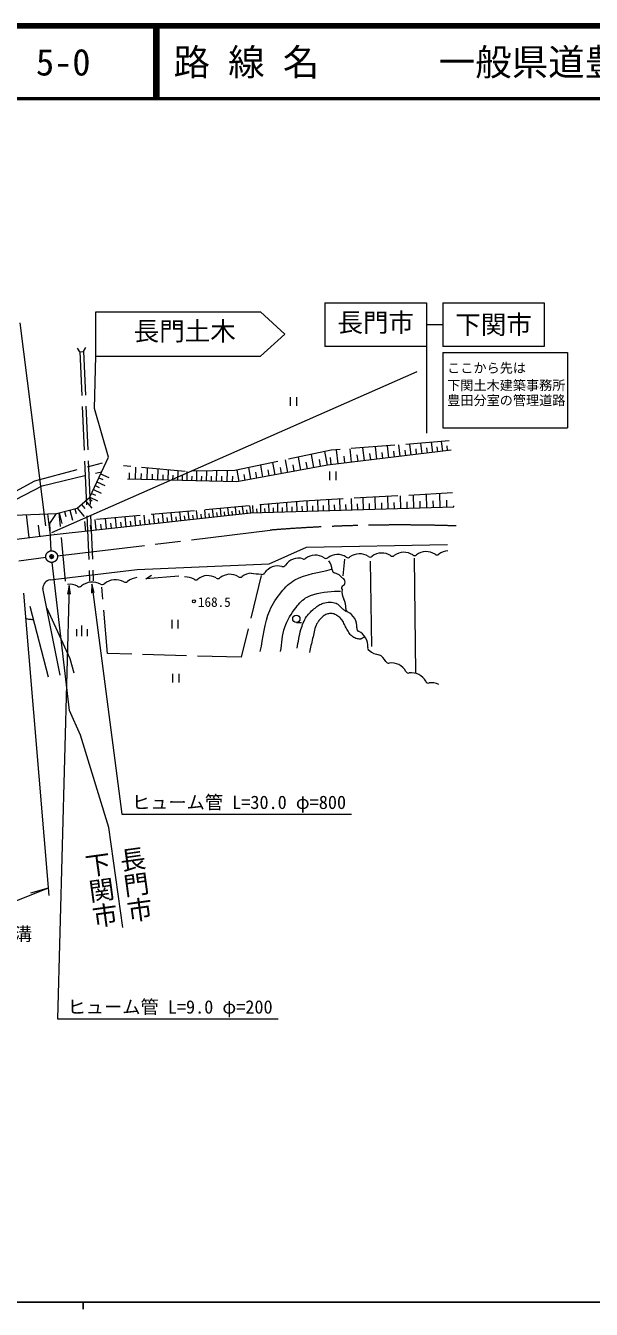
# Model space of a CAD drawing. Units: millimetres, scale not verified. Extents: x 40000 to 680000, y 20000 to 380000.
# Drawn here: x 160112 to 237654, y 204000 to 380000 of the extents above; entities that cross this region are included whole.
import ezdxf
from ezdxf.enums import TextEntityAlignment as Align

# ---------------------------------------------------------------- set-up
doc = ezdxf.new("R2010")
doc.units = ezdxf.units.MM
doc.header["$LTSCALE"] = 1000
doc.header["$PDMODE"] = 32
doc.header["$PDSIZE"] = 500
doc.linetypes.add('CHAIN', pattern=[18.5, 12, -1.5, 3.5, -1.5])
doc.linetypes.add('DASHED', pattern=[7.5, 6, -1.5])
for name, color, linetype, lineweight in [('M-BGD', 7, 'Continuous', 13), ('M-BGD-EXST', 7, 'Continuous', 13), ('M-BMK', 2, 'CHAIN', 13), ('M-STR-HTXT', 7, 'Continuous', 13), ('M-TTL', 2, 'Continuous', 140), ('M-TTL-BAND', 7, 'Continuous', 25), ('M-TTL-LINE', 7, 'Continuous', 50)]:
    doc.layers.add(name, color=color, linetype=linetype, lineweight=lineweight)
doc.layers.add('M-OTRS', color=6, linetype='Continuous')
doc.layers.add('M-TTL-TXT', color=7, linetype='Continuous')
doc.styles.add('@ＭＳ ゴシック', font='')
doc.styles.add('ＭＳ ゴシック', font='')
doc.styles.get('@ＭＳ ゴシック').set_extended_font_data('@MS Gothic')
doc.styles.get('ＭＳ ゴシック').set_extended_font_data('MS Gothic')

# ---------------------------------------------------------------- blocks, each defined once
blk = doc.blocks.new('open_arrow')
at = {"color": 0, "linetype": 'Continuous', "lineweight": -2}
blk.add_lwpolyline([(7.5, 1.25), (0, 0), (7.5, -1.25)], dxfattribs=at)

msp = doc.modelspace()

# ---------------------------------------------------------------- linework, layer by layer
at = {"layer": 'M-BGD', "linetype": 'DASHED'}
for p, q in [((167544, 335295), (167233, 335781)), ((167544, 335295), (168044, 335316)), ((167544, 335295), (168879, 303859)), ((168044, 335316), (168342, 335868)), ((168044, 335316), (169379, 303881)), ((218187, 323066), (201997, 321789)), ((201997, 321789), (188767, 319004)), ((161350, 317597), (170634, 320063)), ((162395, 316930), (170522, 318842)), ((181978, 318888), (173507, 319642)), ((188767, 319004), (181978, 318888)), ((156737, 315073), (161350, 317597)), ((157517, 314386), (162395, 316930)), ((218636, 315929), (198211, 314826)), ((198211, 314826), (168734, 312215)), ((158478, 312897), (164346, 313107)), ((165557, 303845), (164704, 313203)), ((192401, 304606), (189645, 293407)), ((171338, 293901), (170555, 303011)), ((189645, 293407), (171338, 293901))]:
    msp.add_line(p, q, dxfattribs=at)
at = {"layer": 'M-BGD'}
for p, q in [((196433, 327877), (196433, 329077)), ((197233, 329077), (197233, 327877)), ((206563, 320368), (206351, 322133)), ((208258, 320572), (208055, 322267)), ((209887, 320767), (209692, 322396)), ((211453, 320954), (211266, 322520)), ((212958, 321135), (212777, 322639)), ((214462, 321315), (214289, 322759)), ((215184, 321402), (215099, 322109)), ((215906, 321488), (215740, 322873)), ((216598, 321571), (216517, 322250)), ((217291, 321654), (217131, 322983)), ((217955, 321734), (217877, 322385)), ((196055, 318745), (195733, 320471)), ((197821, 319075), (197491, 320841)), ((199627, 319413), (199289, 321219)), ((200551, 319586), (200380, 320499)), ((201475, 319758), (201130, 321607)), ((218419, 321789), (201475, 319758)), ((202007, 319822), (201892, 320783)), ((202962, 319937), (202733, 321847)), ((203880, 320047), (203768, 320983)), ((204798, 320157), (204578, 321993)), ((205680, 320263), (205572, 321163)), ((207410, 320470), (207307, 321335)), ((209073, 320669), (208973, 321500)), ((210670, 320861), (210575, 321659)), ((212206, 321045), (212114, 321812)), ((213710, 321225), (213622, 321962)), ((170392, 318561), (171492, 318051)), ((174340, 317837), (174363, 318700)), ((175177, 317814), (175223, 319490)), ((175966, 317793), (175989, 318606)), ((176756, 317771), (176798, 319349)), ((178242, 317731), (178282, 319217)), ((179642, 317693), (179680, 319093)), ((180960, 317657), (180996, 318976)), ((182230, 317623), (182265, 318893)), ((183560, 317587), (183596, 318916)), ((184889, 317551), (184926, 318938)), ((186277, 317513), (186316, 318962)), ((187726, 317474), (187767, 318987)), ((201475, 319758), (189058, 317437)), ((189387, 317499), (189092, 319073)), ((190997, 317800), (190696, 319410)), ((191821, 317954), (191668, 318768)), ((192644, 318108), (192336, 319755)), ((193487, 318265), (193332, 319099)), ((194330, 318423), (194015, 320109)), ((195193, 318584), (195033, 319437)), ((196938, 318910), (196775, 319783)), ((198724, 319244), (198557, 320137)), ((201829, 317691), (201829, 318891)), ((202629, 318891), (202629, 317691)), ((169640, 316938), (170180, 316688)), ((169889, 317474), (170975, 316971)), ((170140, 318017), (170687, 317764)), ((189058, 317437), (174087, 317844)), ((177499, 317751), (177519, 318517)), ((178942, 317712), (178961, 318433)), ((180301, 317675), (180319, 318355)), ((181595, 317640), (181613, 318279)), ((182895, 317605), (182913, 318254)), ((184224, 317569), (184243, 318248)), ((185583, 317532), (185602, 318241)), ((187001, 317493), (187021, 318234)), ((188483, 317453), (188504, 318227)), ((190192, 317649), (190043, 318445)), ((168825, 315276), (169215, 314817)), ((168901, 315341), (169961, 314850)), ((169146, 315871), (169679, 315624)), ((169392, 316401), (170465, 315904)), ((203244, 313560), (203199, 315096)), ((204819, 313606), (204773, 315180)), ((206434, 313653), (206386, 315268)), ((208089, 313701), (208041, 315357)), ((209787, 313751), (209737, 315448)), ((211528, 313801), (211477, 315542)), ((213313, 313854), (213261, 315639)), ((215098, 313906), (215044, 315735)), ((216927, 313959), (216872, 315834)), ((165425, 313397), (165615, 312688)), ((166147, 313590), (166520, 312197)), ((166843, 313777), (167027, 313093)), ((167160, 313862), (168151, 312696)), ((167743, 314357), (168206, 313812)), ((168325, 314852), (169174, 313854)), ((181380, 312144), (181250, 313324)), ((182535, 312271), (182408, 313426)), ((183666, 312396), (183541, 313527)), ((184773, 312518), (184651, 313625)), ((185856, 312638), (185736, 313721)), ((186916, 312755), (186799, 313815)), ((187435, 312812), (187377, 313337)), ((187954, 312870), (187839, 313907)), ((188462, 312926), (188405, 313439)), ((188970, 312982), (188858, 313998)), ((189467, 313037), (189411, 313539)), ((189964, 313092), (189854, 314086)), ((190461, 313147), (190407, 313638)), ((190958, 313202), (190850, 314174)), ((190958, 313202), (218810, 314014)), ((191299, 313211), (191270, 314211)), ((191830, 313227), (191815, 313743)), ((192362, 313242), (192331, 314305)), ((192927, 313259), (192911, 313807)), ((193491, 313275), (193458, 314405)), ((194092, 313293), (194075, 313876)), ((194692, 313310), (194657, 314511)), ((195331, 313329), (195313, 313948)), ((195969, 313348), (195932, 314624)), ((196648, 313367), (196628, 314026)), ((197326, 313387), (197287, 314744)), ((198038, 313408), (198018, 314108)), ((198751, 313429), (198709, 314853)), ((199481, 313450), (199460, 314171)), ((200211, 313471), (200168, 314932)), ((200960, 313493), (200938, 314233)), ((201709, 313515), (201665, 315013)), ((202476, 313537), (202454, 314296)), ((204032, 313583), (204009, 314360)), ((205626, 313629), (205603, 314427)), ((207261, 313677), (207237, 314495)), ((208938, 313726), (208914, 314564)), ((210657, 313776), (210632, 314636)), ((212420, 313828), (212395, 314709)), ((214205, 313880), (214179, 314783)), ((216012, 313932), (215985, 314858)), ((217864, 313986), (217837, 314935)), ((218802, 314014), (218797, 314156)), ((160605, 309808), (160218, 312959)), ((163506, 310163), (163150, 313064)), ((164034, 310228), (190958, 313202)), ((164704, 313203), (165090, 311760)), ((168360, 310706), (168217, 311997)), ((169791, 310864), (169633, 312295)), ((170491, 310941), (170413, 311649)), ((171192, 311018), (171037, 312419)), ((171877, 311094), (171801, 311787)), ((172563, 311170), (172411, 312541)), ((173234, 311244), (173159, 311922)), ((173905, 311318), (173757, 312660)), ((174562, 311391), (174488, 312054)), ((175219, 311463), (175073, 312777)), ((175861, 311534), (175790, 312184)), ((176504, 311605), (176362, 312891)), ((177134, 311675), (177063, 312311)), ((177763, 311744), (177624, 313003)), ((178379, 311812), (178310, 312435)), ((178995, 311880), (178859, 313112)), ((179597, 311947), (179530, 312556)), ((180200, 312013), (180067, 313219)), ((180790, 312078), (180724, 312675)), ((181958, 312207), (181893, 312791)), ((183101, 312334), (183038, 312905)), ((184219, 312457), (184158, 313017)), ((185314, 312578), (185254, 313126)), ((186386, 312697), (186327, 313232)), ((139880, 307268), (164034, 310228)), ((162055, 309985), (161870, 311499)), ((164087, 310234), (164085, 310249)), ((169075, 310785), (168996, 311508)), ((193504, 306217), (198610, 308480)), ((198610, 308480), (217933, 308857)), ((203818, 306855), (203586, 304563)), ((207358, 306594), (207503, 294902)), ((213363, 307000), (213566, 291333)), ((163475, 304012), (175400, 305433)), ((175400, 305433), (193504, 306217)), ((176589, 304142), (177344, 304679)), ((181130, 304534), (176589, 304142)), ((164853, 290970), (162474, 302822)), ((160661, 300400), (163185, 290709)), ((163016, 300122), (166152, 293255)), ((167820, 296277), (167820, 297777)), ((180186, 297355), (180186, 298555)), ((180986, 298555), (180986, 297355)), ((197217, 298173), (197917, 298173)), ((167070, 297277), (167070, 296277)), ((168570, 296277), (168570, 297277)), ((166152, 293255), (166732, 291268)), ((180302, 289928), (180302, 291128)), ((181102, 291128), (181102, 289928))]:
    msp.add_line(p, q, dxfattribs=at)
for centre, radius in [((183175, 301074), 200), ((197217, 298673), 500)]:
    msp.add_circle(centre, radius, dxfattribs=at)
for centre, radius, start, end in [((197607, 304697), 2308, 111.12944, 144.63199), ((197550, 304676), 2308, 76.13407, 109.63663), ((198272, 307077), 234, 223.57554, 329.67024), ((199833, 305094), 2308, 92.58593, 126.08848), ((199773, 305092), 2308, 57.59056, 91.09312), ((201255, 307321), 372, 228.8239, 314.85514), ((202877, 305192), 2308, 92.58593, 126.08848), ((199843, 305209), 2311, 4.22997, 37.71144), ((202817, 305190), 2308, 57.59056, 91.09312), ((204299, 307419), 372, 228.8239, 314.85514), ((205921, 305290), 2308, 92.58593, 126.08848), ((205860, 305288), 2308, 57.59056, 91.09312), ((207342, 307516), 372, 228.8239, 314.85514), ((208964, 305388), 2308, 92.58593, 126.08848), ((208904, 305386), 2308, 57.59056, 91.09312), ((210386, 307614), 372, 228.8239, 314.85514), ((212008, 305485), 2308, 92.58593, 126.08848), ((211948, 305483), 2308, 57.59056, 91.09312), ((213430, 307712), 372, 228.8239, 314.85514), ((215051, 305583), 2308, 92.58593, 126.08848), ((214991, 305581), 2308, 57.59056, 91.09312), ((216473, 307810), 372, 228.8239, 314.85514), ((218095, 305681), 2308, 92.58593, 126.08848), ((185104, 302294), 2308, 94.10302, 127.60557), ((185044, 302291), 2308, 59.10765, 92.6102), ((188144, 302472), 2308, 94.10302, 127.60557), ((188084, 302469), 2308, 59.10765, 92.6102), ((191184, 302651), 2308, 94.10302, 127.60557), ((194522, 329459), 24755, 261.86383, 265.06957), ((192537, 305138), 372, 247.36741, 333.39865), ((194752, 303636), 2308, 111.12944, 144.63199), ((194696, 303615), 2308, 76.13407, 109.63663), ((195392, 306199), 372, 247.36741, 333.39865), ((202519, 305350), 373, 175.47301, 261.43441), ((201775, 302775), 2311, 39.19598, 72.67745), ((163607, 302885), 1134, 96.64747, 183.19376), ((166072, 300928), 2483, 62.59495, 95.02384), ((167450, 303460), 403, 234.30829, 316.83611), ((169291, 301243), 2483, 96.12056, 128.54944), ((169244, 301238), 2483, 62.59495, 95.02384), ((170622, 303770), 403, 234.30829, 316.83611), ((172463, 301552), 2483, 96.12056, 128.54944), ((172416, 301547), 2483, 62.59495, 95.02384), ((173794, 304079), 403, 234.30829, 316.83611), ((175635, 301862), 2483, 96.12056, 128.54944), ((182004, 302112), 2308, 59.10765, 92.6102), ((183426, 304379), 372, 230.34099, 316.37223), ((186466, 304557), 372, 230.34099, 316.37223), ((189506, 304736), 372, 230.34099, 316.37223), ((203784, 302896), 373, 128.99207, 214.95346), ((203341, 303714), 568, 291.58373, 66.59388), ((205346, 302346), 1897, 169.78543, 210.8657), ((201691, 300261), 2311, 355.27471, 28.75618), ((204357, 299984), 373, 166.51775, 252.47915), ((203221, 297556), 2311, 30.24072, 63.72219), ((203192, 297608), 2311, 355.27471, 28.75618), ((205858, 297331), 373, 166.51775, 252.47915), ((204722, 294904), 2311, 30.24072, 63.72219), ((204693, 294956), 2311, 355.27471, 28.75618), ((207358, 294678), 373, 166.51775, 252.47915), ((208723, 295940), 2190, 227.60202, 265.3482), ((207487, 291703), 2311, 29.28591, 62.76738), ((209852, 292964), 373, 200.52895, 286.49035), ((210269, 290316), 2311, 64.25192, 97.73339), ((210215, 290343), 2311, 29.28591, 62.76738), ((212580, 291604), 373, 200.52895, 286.49035), ((212997, 288957), 2311, 64.25192, 97.73339), ((212943, 288984), 2311, 29.28591, 62.76738), ((215308, 290245), 373, 200.52895, 286.49035), ((215725, 287597), 2311, 64.25192, 97.73339)]:
    msp.add_arc(centre, radius, start, end, dxfattribs=at)
at = {"layer": 'M-BGD-EXST'}
for points in [[(192271, 294205), (192421, 294913), (192554, 295626), (192679, 296342), (192808, 297057), (192952, 297767), (193120, 298468), (193325, 299159), (193576, 299834), (193729, 300175), (193897, 300509), (194081, 300835), (194278, 301155), (194487, 301467), (194706, 301771), (194935, 302068), (195172, 302358), (195373, 302593), (195580, 302825), (195794, 303051), (196016, 303270), (196246, 303478), (196486, 303672), (196737, 303851), (197000, 304012), (197584, 304300), (198191, 304533), (198815, 304725), (199453, 304886), (200097, 305031), (200743, 305172), (201385, 305321), (202019, 305491)], [(195056, 294205), (195121, 294621), (195175, 295039), (195225, 295458), (195277, 295877), (195338, 296294), (195414, 296706), (195511, 297113), (195636, 297513), (195777, 297878), (195934, 298238), (196107, 298592), (196294, 298938), (196496, 299276), (196710, 299607), (196936, 299928), (197174, 300240), (197339, 300445), (197510, 300648), (197687, 300845), (197873, 301035), (198067, 301215), (198271, 301380), (198486, 301530), (198712, 301662), (199146, 301860), (199596, 302018), (200059, 302142), (200532, 302238), (201011, 302313), (201493, 302372), (201976, 302424), (202454, 302474), (202555, 302482), (202657, 302486), (202758, 302487), (202860, 302485), (202962, 302482), (203063, 302478), (203165, 302475), (203267, 302474)], [(197319, 294669), (197381, 294986), (197437, 295304), (197492, 295622), (197547, 295940), (197607, 296257), (197674, 296572), (197751, 296885), (197841, 297194), (197917, 297426), (197996, 297658), (198080, 297888), (198170, 298116), (198268, 298340), (198376, 298559), (198494, 298772), (198625, 298978), (198745, 299145), (198875, 299306), (199013, 299460), (199158, 299609), (199309, 299752), (199465, 299890), (199624, 300024), (199785, 300153), (199914, 300254), (200045, 300354), (200178, 300452), (200315, 300544), (200455, 300630), (200599, 300706), (200748, 300770), (200902, 300820), (201119, 300873), (201341, 300913), (201567, 300939), (201794, 300950), (202020, 300943), (202243, 300918), (202461, 300873), (202672, 300806), (202794, 300746), (202905, 300670), (203009, 300579), (203107, 300480), (203202, 300376), (203297, 300272), (203395, 300172), (203499, 300080), (203559, 300033), (203620, 299987), (203681, 299941), (203743, 299896), (203806, 299852), (203868, 299807), (203930, 299763), (203992, 299718)], [(206560, 296193), (206490, 296153), (206421, 296109), (206353, 296063), (206285, 296018), (206216, 295976), (206145, 295941), (206071, 295916), (205994, 295903), (205843, 295900), (205691, 295914), (205540, 295945), (205391, 295989), (205246, 296047), (205107, 296115), (204973, 296193), (204848, 296280), (204717, 296393), (204600, 296521), (204496, 296660), (204401, 296809), (204312, 296963), (204226, 297119), (204140, 297274), (204050, 297426), (203964, 297575), (203887, 297730), (203813, 297888), (203741, 298046), (203665, 298202), (203582, 298353), (203490, 298496), (203383, 298630), (203276, 298744), (203163, 298854), (203044, 298958), (202920, 299056), (202790, 299145), (202654, 299223), (202513, 299289), (202367, 299341), (202251, 299370), (202131, 299389), (202009, 299399), (201887, 299399), (201765, 299391), (201644, 299373), (201525, 299347), (201410, 299312), (201274, 299257), (201144, 299189), (201020, 299110), (200900, 299022), (200786, 298927), (200675, 298826), (200569, 298722), (200467, 298615), (200385, 298523), (200307, 298427), (200233, 298328), (200164, 298225), (200099, 298119), (200038, 298011), (199982, 297900), (199930, 297788), (199843, 297569), (199770, 297346), (199707, 297118), (199653, 296888), (199603, 296655), (199555, 296423), (199505, 296191), (199451, 295961), (199393, 295725), (199336, 295490), (199280, 295254), (199224, 295018), (199169, 294782), (199113, 294546), (199058, 294311), (199002, 294075)], [(160061, 298754), (160202, 298704), (160350, 298669), (160502, 298645), (160657, 298627), (160813, 298611), (160967, 298592), (161118, 298564)]]:
    msp.add_lwpolyline(points, dxfattribs=at)
at = {"layer": 'M-BMK'}
for p, q in [((164466, 307301), (193649, 310830)), ((140816, 304331), (162878, 307105))]:
    msp.add_line(p, q, dxfattribs=at)
msp.add_circle((163672, 307205), 800, dxfattribs=at)
msp.add_arc((211434, 89507), 222036, 88.01559, 94.59424, dxfattribs=at)
at = {"layer": 'M-OTRS'}
msp.add_point((163672, 307205), dxfattribs=at)
at = {"layer": 'M-STR-HTXT'}
for p, q in [((201144, 341982), (201144, 336030)), ((201144, 341982), (215061, 341982)), ((215061, 341982), (215061, 336030)), ((217293, 341982), (231210, 341982)), ((217293, 341982), (217293, 336030)), ((231210, 341982), (231210, 336030)), ((169742, 340755), (192312, 340755)), ((169742, 334664), (169742, 340755)), ((195638, 337710), (192312, 340755)), ((159333, 339261), (162823, 311403)), ((215061, 339006), (217293, 339006)), ((195638, 337710), (192312, 334664)), ((169568, 327527), (169742, 334664)), ((169742, 334664), (192312, 334664)), ((215061, 336030), (201144, 336030)), ((215061, 336030), (215061, 324132)), ((231210, 336030), (217293, 336030)), ((217293, 335209), (217293, 324865)), ((217293, 335209), (234402, 335209)), ((234402, 335209), (234402, 324865)), ((163693, 310532), (213769, 332582)), ((171454, 320854), (169568, 327527)), ((217293, 324865), (234402, 324865)), ((168901, 315341), (171454, 320854)), ((167160, 313862), (168901, 315341)), ((164346, 313107), (167160, 313862)), ((163417, 311744), (164346, 313107)), ((163627, 308004), (163417, 311744)), ((166116, 286096), (163764, 306411)), ((159798, 302195), (163270, 260746)), ((167624, 282731), (166116, 286096)), ((171512, 270081), (167624, 282731)), ((173427, 256329), (171512, 270081)), ((163187, 261742), (144078, 254135)), ((163187, 261742), (160753, 261075))]:
    msp.add_line(p, q, dxfattribs=at)
for points in [[(166086, 303265), (164462, 243846), (194712, 243846)], [(169162, 303410), (173282, 271902), (204782, 271902)]]:
    msp.add_lwpolyline(points, dxfattribs=at)
at = {"layer": 'M-TTL'}
msp.add_line((680000, 380000), (40000, 380000), dxfattribs=at)
at = {"layer": 'M-TTL-BAND'}
for p, q in [((40000, 205000), (579000, 205000)), ((168000, 205000), (168000, 204000))]:
    msp.add_line(p, q, dxfattribs=at)
at = {"layer": 'M-TTL-LINE'}
for p, q in [((177750, 380000), (177750, 370000)), ((178250, 380000), (178250, 370000)), ((40000, 370000), (680000, 370000))]:
    msp.add_line(p, q, dxfattribs=at)

# ---------------------------------------------------------------- block references
at = {"layer": 'M-STR-HTXT', "xscale": 160, "yscale": 160}
for p, rotation in [((166086, 303265), 268.4), ((169162, 303410), 277.4)]:
    msp.add_blockref('open_arrow', p, dxfattribs=dict(at, rotation=rotation))

# ---------------------------------------------------------------- texts
at = {"layer": 'M-BGD', "style": 'ＭＳ ゴシック'}
msp.add_text('168.5', height=1320, dxfattribs=at).set_placement((185975, 300973), align=Align.MIDDLE_CENTER)
at = {"layer": 'M-STR-HTXT', "style": 'ＭＳ ゴシック'}
for s, height, p in [('長門土木', 2566, (181915, 336064)), ('下関土木建築事務所', 1320, (225996, 329634))]:
    msp.add_text(s, height=height, dxfattribs=at).set_placement(p, align=Align.BOTTOM_CENTER)
for s, height, p in [('長門市', 2566, (202852, 337256)), ('ここから先は', 1320, (217896, 332015)), ('豊田分室の管理道路', 1320, (217896, 327574)), ('L型側溝', 1833, (152244, 254009))]:
    msp.add_text(s, height=height, dxfattribs=at).set_placement(p, align=Align.BOTTOM_LEFT)
msp.add_text('下関市', height=2566, dxfattribs=at).set_placement((224251, 339006), align=Align.MIDDLE_CENTER)
for s, p in [('ヒューム管 L=30.0 φ=800', (204032, 272052)), ('ヒューム管 L=9.0 φ=200', (193962, 243996))]:
    msp.add_text(s, height=1833, dxfattribs=at).set_placement(p, align=Align.BOTTOM_RIGHT)
at = {"layer": 'M-STR-HTXT', "style": '@ＭＳ ゴシック'}
for s, p in [('下関市', (167714, 266431)), ('長門市', (172472, 267185))]:
    msp.add_text(s, height=2566, rotation=277.927, dxfattribs=at).set_placement(p, align=Align.BOTTOM_LEFT)
at = {"layer": 'M-TTL-TXT', "style": 'ＭＳ ゴシック'}
for s, p in [('5-0', (161521, 375000)), ('路 線 名', (180380, 375000)), ('一般県道豊田三隅線', (216734, 375000))]:
    msp.add_text(s, height=3666, dxfattribs=at).set_placement(p, align=Align.MIDDLE_LEFT)

doc.saveas('drawing.dxf')
